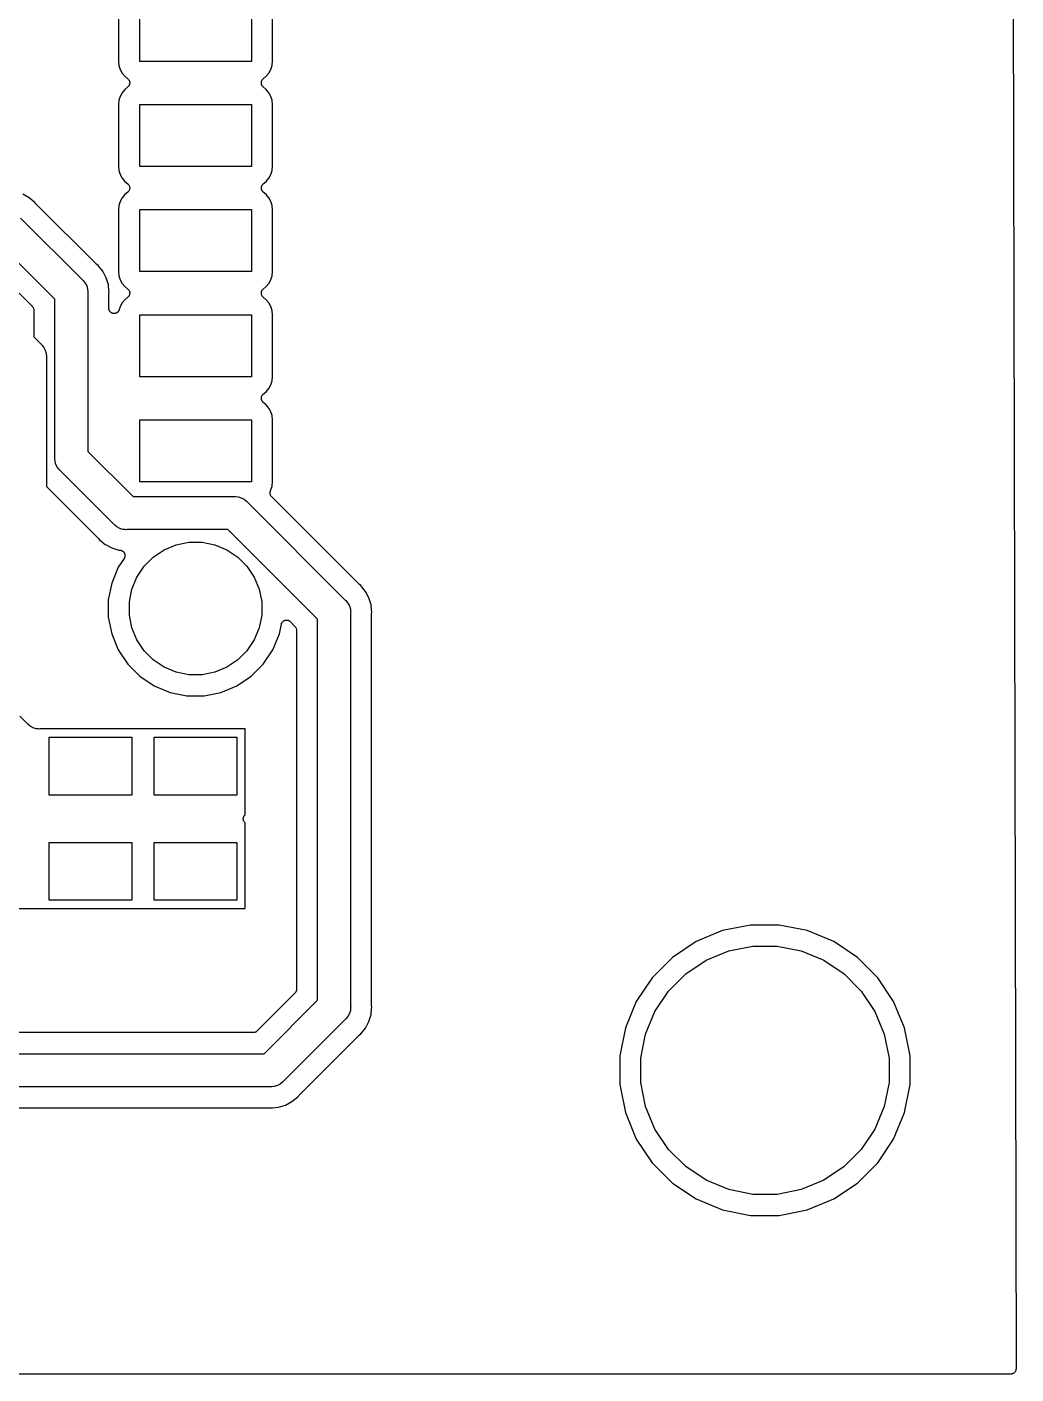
# Model space of a CAD drawing. Extents: x 77 to 164, y -183 to -59.
# Drawn here: x 140.41 to 164.31, y -182.6 to -150.05 of the extents above; entities that cross this region are included whole.
import ezdxf

# ---------------------------------------------------------------- set-up
doc = ezdxf.new("R2010")
doc.units = 0
doc.header["$MEASUREMENT"] = 0
doc.layers.add('BLACK', color=7, linetype='CONTINUOUS')

msp = doc.modelspace()

# ---------------------------------------------------------------- linework, layer by layer
at = {"layer": 'BLACK', "linetype": 'CONTINUOUS'}
for p, q in [((164.06, -59.0797), (164.312, -182.474)), ((142.619, -149.391), (142.619, -150.879)), ((143.13, -150.885), (143.13, -149.385)), ((145.83, -149.385), (145.83, -150.885)), ((146.341, -150.879), (146.341, -149.391)), ((142.619, -150.879), (142.629, -150.985)), ((142.629, -150.985), (142.658, -151.08)), ((145.83, -150.885), (143.13, -150.885)), ((146.302, -151.08), (146.331, -150.985)), ((146.331, -150.985), (146.341, -150.879)), ((142.658, -151.08), (142.706, -151.169)), ((142.706, -151.169), (142.769, -151.246)), ((142.769, -151.246), (142.843, -151.307)), ((142.843, -151.307), (142.844, -151.307)), ((142.844, -151.307), (142.844, -151.307)), ((142.844, -151.307), (142.844, -151.307)), ((142.844, -151.307), (142.845, -151.308)), ((142.845, -151.308), (142.853, -151.317)), ((142.853, -151.317), (142.861, -151.325)), ((142.861, -151.325), (142.862, -151.325)), ((142.862, -151.325), (142.862, -151.326)), ((142.862, -151.326), (142.868, -151.336)), ((142.868, -151.336), (142.875, -151.346)), ((142.875, -151.346), (142.875, -151.346)), ((142.875, -151.346), (142.875, -151.347)), ((142.875, -151.347), (142.88, -151.358)), ((146.081, -151.356), (146.085, -151.345)), ((146.085, -151.345), (146.086, -151.345)), ((146.086, -151.344), (146.093, -151.334)), ((146.086, -151.345), (146.086, -151.344)), ((146.093, -151.334), (146.099, -151.324)), ((146.099, -151.324), (146.1, -151.324)), ((146.1, -151.324), (146.108, -151.315)), ((146.1, -151.324), (146.1, -151.324)), ((146.108, -151.315), (146.117, -151.307)), ((146.117, -151.307), (146.191, -151.246)), ((146.191, -151.246), (146.254, -151.169)), ((146.254, -151.169), (146.302, -151.08)), ((142.706, -151.641), (142.658, -151.73)), ((142.769, -151.564), (142.706, -151.641)), ((142.843, -151.503), (142.769, -151.564)), ((142.852, -151.495), (142.843, -151.503)), ((142.86, -151.486), (142.852, -151.495)), ((142.861, -151.486), (142.86, -151.486)), ((142.86, -151.486), (142.86, -151.486)), ((142.867, -151.476), (142.861, -151.486)), ((142.874, -151.466), (142.867, -151.476)), ((142.875, -151.465), (142.874, -151.465)), ((142.874, -151.465), (142.874, -151.466)), ((142.879, -151.454), (142.875, -151.465)), ((142.884, -151.443), (142.879, -151.454)), ((142.88, -151.358), (142.884, -151.369)), ((142.884, -151.369), (142.884, -151.369)), ((142.884, -151.369), (142.885, -151.37)), ((142.886, -151.43), (142.884, -151.442)), ((142.884, -151.442), (142.884, -151.443)), ((142.884, -151.443), (142.884, -151.443)), ((142.885, -151.37), (142.887, -151.381)), ((142.889, -151.419), (142.886, -151.43)), ((142.887, -151.381), (142.889, -151.393)), ((142.889, -151.393), (142.889, -151.393)), ((142.889, -151.393), (142.889, -151.394)), ((142.889, -151.394), (142.889, -151.406)), ((142.889, -151.406), (142.889, -151.418)), ((142.889, -151.418), (142.889, -151.418)), ((142.889, -151.418), (142.889, -151.419)), ((146.071, -151.391), (146.074, -151.38)), ((146.071, -151.392), (146.071, -151.391)), ((146.071, -151.404), (146.071, -151.392)), ((146.071, -151.392), (146.071, -151.392)), ((146.071, -151.416), (146.071, -151.404)), ((146.071, -151.417), (146.071, -151.416)), ((146.073, -151.429), (146.071, -151.417)), ((146.071, -151.417), (146.071, -151.417)), ((146.075, -151.44), (146.073, -151.429)), ((146.074, -151.38), (146.076, -151.368)), ((146.076, -151.441), (146.075, -151.44)), ((146.076, -151.367), (146.081, -151.356)), ((146.076, -151.368), (146.076, -151.367)), ((146.076, -151.367), (146.076, -151.367)), ((146.08, -151.452), (146.076, -151.441)), ((146.076, -151.441), (146.076, -151.441)), ((146.085, -151.463), (146.08, -151.452)), ((146.085, -151.464), (146.085, -151.463)), ((146.092, -151.474), (146.085, -151.464)), ((146.085, -151.464), (146.085, -151.464)), ((146.098, -151.484), (146.092, -151.474)), ((146.098, -151.485), (146.098, -151.484)), ((146.099, -151.485), (146.098, -151.485)), ((146.107, -151.493), (146.099, -151.485)), ((146.115, -151.502), (146.107, -151.493)), ((146.116, -151.503), (146.115, -151.502)), ((146.117, -151.503), (146.116, -151.503)), ((146.116, -151.503), (146.116, -151.503)), ((146.116, -151.503), (146.116, -151.503)), ((146.191, -151.564), (146.117, -151.503)), ((146.254, -151.641), (146.191, -151.564)), ((146.302, -151.73), (146.254, -151.641)), ((142.629, -151.825), (142.619, -151.931)), ((142.619, -151.931), (142.619, -153.419)), ((142.658, -151.73), (142.629, -151.825)), ((143.13, -153.425), (143.13, -151.925)), ((143.13, -151.925), (145.83, -151.925)), ((145.83, -151.925), (145.83, -153.425)), ((146.331, -151.825), (146.302, -151.73)), ((146.341, -151.931), (146.331, -151.825)), ((146.341, -153.419), (146.341, -151.931)), ((142.619, -153.419), (142.629, -153.525)), ((142.629, -153.525), (142.658, -153.62)), ((142.658, -153.62), (142.706, -153.709)), ((145.83, -153.425), (143.13, -153.425)), ((146.254, -153.709), (146.302, -153.62)), ((146.302, -153.62), (146.331, -153.525)), ((146.331, -153.525), (146.341, -153.419)), ((142.706, -153.709), (142.769, -153.786)), ((142.769, -153.786), (142.843, -153.847)), ((142.843, -153.847), (142.844, -153.847)), ((142.844, -153.847), (142.844, -153.847)), ((142.844, -153.847), (142.844, -153.847)), ((142.844, -153.847), (142.845, -153.848)), ((142.845, -153.848), (142.853, -153.857)), ((142.853, -153.857), (142.861, -153.865)), ((142.861, -153.865), (142.862, -153.865)), ((142.862, -153.865), (142.862, -153.866)), ((142.862, -153.866), (142.868, -153.876)), ((142.868, -153.876), (142.875, -153.886)), ((142.875, -153.886), (142.875, -153.886)), ((142.875, -153.886), (142.875, -153.887)), ((142.875, -153.887), (142.88, -153.898)), ((142.88, -153.898), (142.884, -153.909)), ((142.884, -153.909), (142.884, -153.909)), ((142.884, -153.909), (142.885, -153.91)), ((142.885, -153.91), (142.887, -153.921)), ((142.887, -153.921), (142.889, -153.933)), ((142.889, -153.933), (142.889, -153.933)), ((142.889, -153.933), (142.889, -153.934)), ((142.889, -153.934), (142.889, -153.946)), ((142.889, -153.946), (142.889, -153.958)), ((146.071, -153.931), (146.074, -153.92)), ((146.071, -153.932), (146.071, -153.931)), ((146.071, -153.944), (146.071, -153.932)), ((146.071, -153.932), (146.071, -153.932)), ((146.071, -153.956), (146.071, -153.944)), ((146.074, -153.92), (146.076, -153.908)), ((146.076, -153.907), (146.081, -153.896)), ((146.076, -153.908), (146.076, -153.907)), ((146.076, -153.907), (146.076, -153.907)), ((146.081, -153.896), (146.085, -153.885)), ((146.085, -153.885), (146.086, -153.885)), ((146.086, -153.884), (146.093, -153.874)), ((146.086, -153.885), (146.086, -153.884)), ((146.093, -153.874), (146.099, -153.864)), ((146.099, -153.864), (146.1, -153.864)), ((146.1, -153.864), (146.108, -153.855)), ((146.1, -153.864), (146.1, -153.864)), ((146.108, -153.855), (146.117, -153.847)), ((146.117, -153.847), (146.191, -153.786)), ((146.191, -153.786), (146.254, -153.709)), ((140.461, -154.181), (140.303, -154.097)), ((140.599, -154.295), (140.461, -154.181)), ((142.658, -154.27), (142.629, -154.365)), ((142.706, -154.181), (142.658, -154.27)), ((142.769, -154.104), (142.706, -154.181)), ((142.843, -154.043), (142.769, -154.104)), ((142.852, -154.035), (142.843, -154.043)), ((142.86, -154.026), (142.852, -154.035)), ((142.861, -154.026), (142.86, -154.026)), ((142.86, -154.026), (142.86, -154.026)), ((142.867, -154.016), (142.861, -154.026)), ((142.874, -154.006), (142.867, -154.016)), ((142.875, -154.005), (142.874, -154.005)), ((142.874, -154.005), (142.874, -154.006)), ((142.879, -153.994), (142.875, -154.005)), ((142.884, -153.983), (142.879, -153.994)), ((142.886, -153.97), (142.884, -153.982)), ((142.884, -153.982), (142.884, -153.983)), ((142.884, -153.983), (142.884, -153.983)), ((142.889, -153.959), (142.886, -153.97)), ((142.889, -153.958), (142.889, -153.958)), ((142.889, -153.958), (142.889, -153.959)), ((146.071, -153.957), (146.071, -153.956)), ((146.073, -153.969), (146.071, -153.957)), ((146.071, -153.957), (146.071, -153.957)), ((146.075, -153.98), (146.073, -153.969)), ((146.076, -153.981), (146.075, -153.98)), ((146.08, -153.992), (146.076, -153.981)), ((146.076, -153.981), (146.076, -153.981)), ((146.085, -154.003), (146.08, -153.992)), ((146.085, -154.004), (146.085, -154.003)), ((146.092, -154.014), (146.085, -154.004)), ((146.085, -154.004), (146.085, -154.004)), ((146.098, -154.024), (146.092, -154.014)), ((146.098, -154.025), (146.098, -154.024)), ((146.099, -154.025), (146.098, -154.025)), ((146.107, -154.033), (146.099, -154.025)), ((146.115, -154.042), (146.107, -154.033)), ((146.116, -154.043), (146.115, -154.042)), ((146.117, -154.043), (146.116, -154.043)), ((146.116, -154.043), (146.116, -154.043)), ((146.116, -154.043), (146.116, -154.043)), ((146.191, -154.104), (146.117, -154.043)), ((146.254, -154.181), (146.191, -154.104)), ((146.302, -154.27), (146.254, -154.181)), ((146.331, -154.365), (146.302, -154.27)), ((140.624, -154.325), (140.599, -154.295)), ((140.627, -154.328), (140.624, -154.325)), ((140.631, -154.333), (140.627, -154.328)), ((140.632, -154.334), (140.631, -154.333)), ((142.084, -155.786), (140.632, -154.334)), ((142.629, -154.365), (142.619, -154.471)), ((142.619, -154.471), (142.619, -155.959)), ((143.13, -155.965), (143.13, -154.465)), ((143.13, -154.465), (145.83, -154.465)), ((145.83, -154.465), (145.83, -155.965)), ((146.341, -154.471), (146.331, -154.365)), ((146.341, -155.959), (146.341, -154.471)), ((140.251, -154.671), (141.747, -156.167)), ((141.078, -156.63), (139.788, -155.34)), ((139.615, -155.885), (140.533, -156.803)), ((142.088, -155.789), (142.084, -155.786)), ((142.092, -155.793), (142.088, -155.789)), ((142.093, -155.794), (142.092, -155.793)), ((142.123, -155.819), (142.093, -155.794)), ((142.237, -155.957), (142.123, -155.819)), ((141.747, -156.167), (141.762, -156.18)), ((141.762, -156.18), (141.812, -156.241)), ((142.321, -156.115), (142.237, -155.957)), ((142.373, -156.286), (142.321, -156.115)), ((142.619, -155.959), (142.629, -156.065)), ((142.629, -156.065), (142.658, -156.16)), ((142.658, -156.16), (142.706, -156.249)), ((145.83, -155.965), (143.13, -155.965)), ((146.254, -156.249), (146.302, -156.16)), ((146.302, -156.16), (146.331, -156.065)), ((146.331, -156.065), (146.341, -155.959)), ((141.812, -156.241), (141.849, -156.31)), ((141.849, -156.31), (141.872, -156.386)), ((141.872, -156.386), (141.878, -156.444)), ((141.878, -156.444), (141.878, -156.444)), ((141.878, -156.444), (141.88, -156.464)), ((141.88, -156.464), (141.878, -156.484)), ((141.878, -156.484), (141.878, -160.307)), ((142.387, -156.425), (142.373, -156.286)), ((142.386, -156.513), (142.387, -156.508)), ((142.386, -156.515), (142.386, -156.513)), ((142.386, -156.851), (142.386, -156.515)), ((142.387, -156.426), (142.387, -156.425)), ((142.39, -156.464), (142.387, -156.426)), ((142.387, -156.502), (142.39, -156.464)), ((142.387, -156.508), (142.387, -156.502)), ((142.706, -156.249), (142.769, -156.326)), ((142.769, -156.326), (142.843, -156.387)), ((142.843, -156.387), (142.844, -156.387)), ((142.844, -156.387), (142.844, -156.387)), ((142.844, -156.387), (142.844, -156.387)), ((142.844, -156.387), (142.845, -156.388)), ((142.845, -156.388), (142.853, -156.397)), ((142.853, -156.397), (142.861, -156.405)), ((142.861, -156.405), (142.862, -156.405)), ((142.862, -156.405), (142.862, -156.406)), ((142.862, -156.406), (142.868, -156.416)), ((142.874, -156.546), (142.867, -156.556)), ((142.868, -156.416), (142.875, -156.426)), ((142.875, -156.545), (142.874, -156.545)), ((142.874, -156.545), (142.874, -156.546)), ((142.875, -156.426), (142.875, -156.426)), ((142.875, -156.426), (142.875, -156.427)), ((142.875, -156.427), (142.88, -156.438)), ((142.879, -156.534), (142.875, -156.545)), ((142.884, -156.523), (142.879, -156.534)), ((142.88, -156.438), (142.884, -156.449)), ((142.884, -156.449), (142.884, -156.449)), ((142.884, -156.449), (142.885, -156.45)), ((142.886, -156.51), (142.884, -156.522)), ((142.884, -156.522), (142.884, -156.523)), ((142.884, -156.523), (142.884, -156.523)), ((142.885, -156.45), (142.887, -156.461)), ((142.889, -156.499), (142.886, -156.51)), ((142.887, -156.461), (142.889, -156.473)), ((142.889, -156.473), (142.889, -156.473)), ((142.889, -156.473), (142.889, -156.474)), ((142.889, -156.474), (142.889, -156.486)), ((142.889, -156.486), (142.889, -156.498)), ((142.889, -156.498), (142.889, -156.498)), ((142.889, -156.498), (142.889, -156.499)), ((146.071, -156.471), (146.074, -156.46)), ((146.071, -156.472), (146.071, -156.471)), ((146.071, -156.484), (146.071, -156.472)), ((146.071, -156.472), (146.071, -156.472)), ((146.071, -156.496), (146.071, -156.484)), ((146.071, -156.497), (146.071, -156.496)), ((146.073, -156.509), (146.071, -156.497)), ((146.071, -156.497), (146.071, -156.497)), ((146.075, -156.52), (146.073, -156.509)), ((146.074, -156.46), (146.076, -156.448)), ((146.076, -156.521), (146.075, -156.52)), ((146.076, -156.447), (146.081, -156.436)), ((146.076, -156.448), (146.076, -156.447)), ((146.076, -156.447), (146.076, -156.447)), ((146.08, -156.532), (146.076, -156.521)), ((146.076, -156.521), (146.076, -156.521)), ((146.085, -156.543), (146.08, -156.532)), ((146.081, -156.436), (146.085, -156.425)), ((146.085, -156.425), (146.086, -156.425)), ((146.085, -156.544), (146.085, -156.543)), ((146.092, -156.554), (146.085, -156.544)), ((146.085, -156.544), (146.085, -156.544)), ((146.086, -156.424), (146.093, -156.414)), ((146.086, -156.425), (146.086, -156.424)), ((146.098, -156.564), (146.092, -156.554)), ((146.093, -156.414), (146.099, -156.404)), ((146.099, -156.404), (146.1, -156.404)), ((146.1, -156.404), (146.108, -156.395)), ((146.1, -156.404), (146.1, -156.404)), ((146.108, -156.395), (146.117, -156.387)), ((146.117, -156.387), (146.191, -156.326)), ((146.191, -156.326), (146.254, -156.249)), ((140.533, -156.803), (140.533, -156.803)), ((140.533, -156.803), (140.533, -156.803)), ((140.533, -156.803), (140.533, -156.803)), ((140.533, -156.803), (140.534, -156.804)), ((140.534, -156.804), (140.541, -156.813)), ((140.541, -156.813), (140.549, -156.822)), ((140.549, -156.822), (140.549, -156.823)), ((140.549, -156.823), (140.55, -156.824)), ((140.55, -156.824), (140.555, -156.834)), ((140.555, -156.834), (140.56, -156.844)), ((140.56, -156.844), (140.561, -156.845)), ((140.561, -156.845), (140.561, -156.846)), ((140.561, -156.846), (140.564, -156.857)), ((140.564, -156.857), (140.568, -156.868)), ((140.568, -156.868), (140.568, -156.869)), ((140.568, -156.869), (140.568, -156.869)), ((140.568, -156.869), (140.569, -156.881)), ((140.569, -156.881), (140.57, -156.893)), ((141.078, -160.453), (141.078, -156.63)), ((142.387, -156.858), (142.386, -156.851)), ((142.387, -156.864), (142.387, -156.858)), ((142.388, -156.87), (142.387, -156.864)), ((142.388, -156.876), (142.388, -156.87)), ((142.39, -156.882), (142.388, -156.876)), ((142.658, -156.81), (142.635, -156.888)), ((142.706, -156.721), (142.658, -156.81)), ((142.769, -156.644), (142.706, -156.721)), ((142.843, -156.583), (142.769, -156.644)), ((142.852, -156.575), (142.843, -156.583)), ((142.86, -156.566), (142.852, -156.575)), ((142.861, -156.566), (142.86, -156.566)), ((142.86, -156.566), (142.86, -156.566)), ((142.867, -156.556), (142.861, -156.566)), ((146.098, -156.565), (146.098, -156.564)), ((146.099, -156.565), (146.098, -156.565)), ((146.107, -156.573), (146.099, -156.565)), ((146.115, -156.582), (146.107, -156.573)), ((146.116, -156.583), (146.115, -156.582)), ((146.117, -156.583), (146.116, -156.583)), ((146.116, -156.583), (146.116, -156.583)), ((146.116, -156.583), (146.116, -156.583)), ((146.191, -156.644), (146.117, -156.583)), ((146.254, -156.721), (146.191, -156.644)), ((146.302, -156.81), (146.254, -156.721)), ((146.331, -156.905), (146.302, -156.81)), ((140.57, -156.893), (140.57, -157.544)), ((142.391, -156.888), (142.39, -156.882)), ((142.394, -156.894), (142.391, -156.888)), ((142.396, -156.9), (142.394, -156.894)), ((142.398, -156.905), (142.396, -156.9)), ((142.401, -156.911), (142.398, -156.905)), ((142.404, -156.916), (142.401, -156.911)), ((142.407, -156.922), (142.404, -156.916)), ((142.411, -156.927), (142.407, -156.922)), ((142.414, -156.932), (142.411, -156.927)), ((142.419, -156.936), (142.414, -156.932)), ((142.423, -156.941), (142.419, -156.936)), ((142.428, -156.945), (142.423, -156.941)), ((142.432, -156.949), (142.428, -156.945)), ((142.437, -156.953), (142.432, -156.949)), ((142.442, -156.957), (142.437, -156.953)), ((142.447, -156.96), (142.442, -156.957)), ((142.452, -156.963), (142.447, -156.96)), ((142.458, -156.966), (142.452, -156.963)), ((142.464, -156.969), (142.458, -156.966)), ((142.47, -156.97), (142.464, -156.969)), ((142.475, -156.973), (142.47, -156.97)), ((142.481, -156.974), (142.475, -156.973)), ((142.487, -156.976), (142.481, -156.974)), ((142.494, -156.977), (142.487, -156.976)), ((142.5, -156.978), (142.494, -156.977)), ((142.506, -156.978), (142.5, -156.978)), ((142.512, -156.978), (142.506, -156.978)), ((142.518, -156.978), (142.512, -156.978)), ((142.524, -156.978), (142.518, -156.978)), ((142.531, -156.977), (142.524, -156.978)), ((142.537, -156.976), (142.531, -156.977)), ((142.543, -156.974), (142.537, -156.976)), ((142.549, -156.973), (142.543, -156.974)), ((142.555, -156.971), (142.549, -156.973)), ((142.561, -156.969), (142.555, -156.971)), ((142.566, -156.966), (142.561, -156.969)), ((142.572, -156.964), (142.566, -156.966)), ((142.577, -156.961), (142.572, -156.964)), ((142.583, -156.958), (142.577, -156.961)), ((142.587, -156.954), (142.583, -156.958)), ((142.592, -156.951), (142.587, -156.954)), ((142.597, -156.946), (142.592, -156.951)), ((142.602, -156.942), (142.597, -156.946)), ((142.606, -156.938), (142.602, -156.942)), ((142.61, -156.933), (142.606, -156.938)), ((142.614, -156.928), (142.61, -156.933)), ((142.618, -156.923), (142.614, -156.928)), ((142.621, -156.918), (142.618, -156.923)), ((142.624, -156.913), (142.621, -156.918)), ((142.627, -156.907), (142.624, -156.913)), ((142.63, -156.902), (142.627, -156.907)), ((142.632, -156.896), (142.63, -156.902)), ((142.634, -156.89), (142.632, -156.896)), ((142.635, -156.888), (142.634, -156.89)), ((143.13, -158.505), (143.13, -157.005)), ((143.13, -157.005), (145.83, -157.005)), ((145.83, -157.005), (145.83, -158.505)), ((146.341, -157.011), (146.331, -156.905)), ((146.341, -158.499), (146.341, -157.011)), ((140.57, -157.544), (140.747, -157.721)), ((140.747, -157.721), (140.762, -157.734)), ((140.762, -157.734), (140.775, -157.749)), ((140.775, -157.749), (140.775, -157.749)), ((140.775, -157.749), (140.812, -157.795)), ((140.812, -157.795), (140.849, -157.864)), ((140.849, -157.864), (140.872, -157.94)), ((140.872, -157.94), (140.88, -158.018)), ((140.88, -158.018), (140.878, -158.038)), ((140.878, -158.038), (140.878, -161.157)), ((145.83, -158.505), (143.13, -158.505)), ((146.331, -158.605), (146.341, -158.499)), ((146.191, -158.866), (146.254, -158.789)), ((146.254, -158.789), (146.302, -158.7)), ((146.302, -158.7), (146.331, -158.605)), ((146.071, -159.011), (146.074, -159)), ((146.071, -159.012), (146.071, -159.011)), ((146.071, -159.024), (146.071, -159.012)), ((146.071, -159.012), (146.071, -159.012)), ((146.071, -159.036), (146.071, -159.024)), ((146.071, -159.037), (146.071, -159.036)), ((146.073, -159.049), (146.071, -159.037)), ((146.071, -159.037), (146.071, -159.037)), ((146.075, -159.06), (146.073, -159.049)), ((146.074, -159), (146.076, -158.988)), ((146.076, -159.061), (146.075, -159.06)), ((146.076, -158.987), (146.081, -158.976)), ((146.076, -158.988), (146.076, -158.987)), ((146.076, -158.987), (146.076, -158.987)), ((146.08, -159.072), (146.076, -159.061)), ((146.076, -159.061), (146.076, -159.061)), ((146.085, -159.083), (146.08, -159.072)), ((146.081, -158.976), (146.085, -158.965)), ((146.085, -158.965), (146.086, -158.965)), ((146.085, -159.084), (146.085, -159.083)), ((146.092, -159.094), (146.085, -159.084)), ((146.085, -159.084), (146.085, -159.084)), ((146.086, -158.964), (146.093, -158.954)), ((146.086, -158.965), (146.086, -158.964)), ((146.098, -159.104), (146.092, -159.094)), ((146.093, -158.954), (146.099, -158.944)), ((146.098, -159.105), (146.098, -159.104)), ((146.099, -159.105), (146.098, -159.105)), ((146.099, -158.944), (146.1, -158.944)), ((146.107, -159.113), (146.099, -159.105)), ((146.1, -158.944), (146.108, -158.935)), ((146.1, -158.944), (146.1, -158.944)), ((146.115, -159.122), (146.107, -159.113)), ((146.108, -158.935), (146.117, -158.927)), ((146.116, -159.123), (146.115, -159.122)), ((146.117, -159.123), (146.116, -159.123)), ((146.116, -159.123), (146.116, -159.123)), ((146.116, -159.123), (146.116, -159.123)), ((146.117, -158.927), (146.191, -158.866)), ((146.191, -159.184), (146.117, -159.123)), ((146.254, -159.261), (146.191, -159.184)), ((146.302, -159.35), (146.254, -159.261)), ((146.331, -159.445), (146.302, -159.35)), ((146.341, -159.551), (146.331, -159.445)), ((143.13, -161.045), (143.13, -159.545)), ((143.13, -159.545), (145.83, -159.545)), ((145.83, -159.545), (145.83, -161.045)), ((146.341, -161.039), (146.341, -159.551)), ((141.076, -160.473), (141.078, -160.453)), ((141.878, -160.307), (142.969, -161.398)), ((141.084, -160.551), (141.076, -160.473)), ((141.107, -160.627), (141.084, -160.551)), ((141.144, -160.696), (141.107, -160.627)), ((141.181, -160.742), (141.144, -160.696)), ((141.194, -160.757), (141.181, -160.742)), ((141.181, -160.742), (141.181, -160.742)), ((141.209, -160.77), (141.194, -160.757)), ((142.506, -162.067), (141.209, -160.77)), ((145.83, -161.045), (143.13, -161.045)), ((146.331, -161.145), (146.341, -161.039)), ((140.878, -161.157), (142.125, -162.404)), ((142.969, -161.398), (145.409, -161.398)), ((145.409, -161.398), (145.429, -161.396)), ((145.429, -161.396), (145.449, -161.398)), ((145.449, -161.398), (145.449, -161.398)), ((145.449, -161.398), (145.507, -161.404)), ((145.507, -161.404), (145.583, -161.427)), ((145.583, -161.427), (145.652, -161.464)), ((146.28, -161.311), (146.281, -161.305)), ((146.281, -161.318), (146.28, -161.311)), ((146.281, -161.3), (146.282, -161.293)), ((146.281, -161.305), (146.281, -161.3)), ((146.281, -161.325), (146.281, -161.318)), ((146.282, -161.33), (146.281, -161.325)), ((146.282, -161.293), (146.283, -161.286)), ((146.282, -161.336), (146.282, -161.33)), ((146.284, -161.342), (146.282, -161.336)), ((146.283, -161.286), (146.284, -161.281)), ((146.284, -161.281), (146.286, -161.275)), ((146.285, -161.349), (146.284, -161.342)), ((146.288, -161.354), (146.285, -161.349)), ((146.286, -161.275), (146.288, -161.269)), ((146.288, -161.269), (146.29, -161.263)), ((146.289, -161.36), (146.288, -161.354)), ((146.292, -161.366), (146.289, -161.36)), ((146.29, -161.263), (146.293, -161.258)), ((146.295, -161.372), (146.292, -161.366)), ((146.293, -161.258), (146.295, -161.253)), ((146.295, -161.253), (146.302, -161.24)), ((146.298, -161.377), (146.295, -161.372)), ((146.301, -161.382), (146.298, -161.377)), ((146.305, -161.387), (146.301, -161.382)), ((146.302, -161.24), (146.331, -161.145)), ((146.309, -161.392), (146.305, -161.387)), ((146.313, -161.396), (146.309, -161.392)), ((146.316, -161.401), (146.313, -161.396)), ((146.317, -161.402), (146.316, -161.401)), ((148.434, -163.519), (146.317, -161.402)), ((145.652, -161.464), (145.713, -161.514)), ((145.713, -161.514), (145.726, -161.529)), ((145.726, -161.529), (148.097, -163.9)), ((142.519, -162.082), (142.506, -162.067)), ((142.534, -162.095), (142.519, -162.082)), ((142.125, -162.404), (142.126, -162.405)), ((142.126, -162.405), (142.13, -162.41)), ((142.13, -162.41), (142.133, -162.413)), ((142.133, -162.413), (142.158, -162.443)), ((142.566, -162.121), (142.534, -162.095)), ((142.534, -162.095), (142.534, -162.095)), ((142.58, -162.132), (142.566, -162.121)), ((142.649, -162.169), (142.58, -162.132)), ((142.725, -162.192), (142.649, -162.169)), ((142.783, -162.198), (142.725, -162.192)), ((142.803, -162.2), (142.783, -162.198)), ((142.783, -162.198), (142.783, -162.198)), ((142.823, -162.198), (142.803, -162.2)), ((145.263, -162.198), (142.823, -162.198)), ((147.428, -164.363), (145.263, -162.198)), ((142.158, -162.443), (142.188, -162.468)), ((142.188, -162.468), (142.188, -162.468)), ((142.188, -162.468), (142.296, -162.557)), ((142.296, -162.557), (142.318, -162.568)), ((142.318, -162.568), (142.318, -162.568)), ((142.318, -162.568), (142.454, -162.641)), ((142.454, -162.641), (142.625, -162.693)), ((142.625, -162.693), (142.661, -162.696)), ((142.661, -162.696), (142.663, -162.697)), ((142.663, -162.697), (142.669, -162.698)), ((142.669, -162.698), (142.675, -162.698)), ((142.675, -162.698), (142.681, -162.7)), ((142.681, -162.7), (142.687, -162.702)), ((142.687, -162.702), (142.693, -162.704)), ((142.693, -162.704), (142.698, -162.706)), ((142.698, -162.706), (142.704, -162.709)), ((142.704, -162.709), (142.71, -162.712)), ((142.71, -162.712), (142.715, -162.715)), ((142.715, -162.715), (142.72, -162.718)), ((142.72, -162.718), (142.725, -162.722)), ((142.725, -162.722), (142.73, -162.726)), ((142.73, -162.726), (142.735, -162.73)), ((142.735, -162.73), (142.739, -162.734)), ((142.739, -162.734), (142.743, -162.739)), ((142.743, -162.739), (142.748, -162.743)), ((143.46, -162.862), (143.722, -162.687)), ((143.722, -162.687), (144.013, -162.566)), ((144.013, -162.566), (144.322, -162.505)), ((144.322, -162.505), (144.638, -162.505)), ((144.638, -162.505), (144.947, -162.566)), ((144.947, -162.566), (145.238, -162.687)), ((145.238, -162.687), (145.5, -162.862)), ((142.754, -162.893), (142.612, -163.106)), ((142.748, -162.743), (142.751, -162.748)), ((142.751, -162.748), (142.755, -162.753)), ((142.757, -162.888), (142.754, -162.893)), ((142.755, -162.753), (142.758, -162.759)), ((142.76, -162.883), (142.757, -162.888)), ((142.758, -162.759), (142.761, -162.764)), ((142.763, -162.877), (142.76, -162.883)), ((142.761, -162.764), (142.764, -162.77)), ((142.766, -162.872), (142.763, -162.877)), ((142.764, -162.77), (142.766, -162.775)), ((142.766, -162.775), (142.768, -162.781)), ((142.768, -162.866), (142.766, -162.872)), ((142.768, -162.781), (142.771, -162.787)), ((142.77, -162.86), (142.768, -162.866)), ((142.771, -162.854), (142.77, -162.86)), ((142.771, -162.787), (142.772, -162.793)), ((142.773, -162.848), (142.771, -162.854)), ((142.772, -162.793), (142.773, -162.798)), ((142.773, -162.798), (142.774, -162.805)), ((142.774, -162.842), (142.773, -162.848)), ((142.774, -162.805), (142.775, -162.811)), ((142.775, -162.836), (142.774, -162.842)), ((142.775, -162.811), (142.775, -162.817)), ((142.775, -162.817), (142.776, -162.823)), ((142.776, -162.823), (142.775, -162.83)), ((142.775, -162.83), (142.775, -162.836)), ((143.237, -163.085), (143.46, -162.862)), ((145.5, -162.862), (145.723, -163.085)), ((142.612, -163.106), (142.453, -163.49)), ((142.941, -163.638), (143.062, -163.347)), ((143.062, -163.347), (143.237, -163.085)), ((145.723, -163.085), (145.898, -163.347)), ((145.898, -163.347), (146.019, -163.638)), ((142.453, -163.49), (142.372, -163.897)), ((142.88, -163.947), (142.941, -163.638)), ((146.019, -163.638), (146.08, -163.947)), ((148.438, -163.522), (148.434, -163.519)), ((148.442, -163.526), (148.438, -163.522)), ((148.443, -163.527), (148.442, -163.526)), ((148.473, -163.552), (148.443, -163.527)), ((148.498, -163.582), (148.473, -163.552)), ((148.587, -163.69), (148.498, -163.582)), ((148.498, -163.582), (148.498, -163.582)), ((148.671, -163.848), (148.587, -163.69)), ((142.372, -163.897), (142.372, -164.313)), ((142.88, -164.263), (142.88, -163.947)), ((146.08, -163.947), (146.08, -164.263)), ((148.097, -163.9), (148.112, -163.913)), ((148.112, -163.913), (148.162, -163.974)), ((148.162, -163.974), (148.199, -164.043)), ((148.677, -163.867), (148.671, -163.848)), ((148.723, -164.019), (148.677, -163.867)), ((148.677, -163.867), (148.677, -163.867)), ((148.735, -164.139), (148.723, -164.019)), ((142.372, -164.313), (142.453, -164.72)), ((142.941, -164.572), (142.88, -164.263)), ((146.08, -164.263), (146.019, -164.572)), ((147.428, -173.57), (147.428, -164.363)), ((148.199, -164.043), (148.222, -164.119)), ((148.222, -164.119), (148.227, -164.166)), ((148.227, -164.166), (148.23, -164.197)), ((148.23, -164.197), (148.228, -164.217)), ((148.228, -164.217), (148.228, -173.716)), ((148.74, -164.197), (148.735, -164.139)), ((148.735, -164.139), (148.735, -164.139)), ((148.736, -164.246), (148.737, -164.241)), ((148.736, -164.248), (148.736, -164.246)), ((148.736, -173.685), (148.736, -164.248)), ((148.737, -164.235), (148.74, -164.197)), ((148.737, -164.241), (148.737, -164.235)), ((143.062, -164.863), (142.941, -164.572)), ((146.019, -164.572), (145.898, -164.863)), ((146.507, -164.72), (146.554, -164.486)), ((146.554, -164.484), (146.558, -164.473)), ((146.554, -164.485), (146.554, -164.484)), ((146.554, -164.486), (146.554, -164.485)), ((146.554, -164.485), (146.554, -164.485)), ((146.554, -164.485), (146.554, -164.485)), ((146.558, -164.473), (146.561, -164.461)), ((146.561, -164.461), (146.567, -164.45)), ((146.561, -164.461), (146.561, -164.461)), ((146.561, -164.461), (146.561, -164.461)), ((146.567, -164.45), (146.573, -164.439)), ((146.573, -164.439), (146.581, -164.43)), ((146.573, -164.439), (146.573, -164.439)), ((146.573, -164.439), (146.573, -164.439)), ((146.581, -164.43), (146.589, -164.42)), ((146.589, -164.42), (146.599, -164.412)), ((146.589, -164.42), (146.589, -164.42)), ((146.589, -164.42), (146.589, -164.42)), ((146.599, -164.412), (146.608, -164.405)), ((146.608, -164.405), (146.609, -164.404)), ((146.608, -164.405), (146.608, -164.405)), ((146.609, -164.404), (146.619, -164.399)), ((146.619, -164.399), (146.63, -164.393)), ((146.63, -164.393), (146.63, -164.393)), ((146.63, -164.393), (146.631, -164.393)), ((146.631, -164.393), (146.642, -164.39)), ((146.642, -164.39), (146.654, -164.386)), ((146.654, -164.386), (146.666, -164.385)), ((146.654, -164.386), (146.654, -164.386)), ((146.654, -164.386), (146.654, -164.386)), ((146.666, -164.385), (146.679, -164.384)), ((146.679, -164.384), (146.679, -164.384)), ((146.679, -164.384), (146.679, -164.384)), ((146.679, -164.384), (146.691, -164.385)), ((146.691, -164.385), (146.703, -164.386)), ((146.703, -164.386), (146.703, -164.386)), ((146.703, -164.386), (146.704, -164.386)), ((146.704, -164.386), (146.715, -164.39)), ((146.715, -164.39), (146.727, -164.394)), ((146.727, -164.394), (146.727, -164.394)), ((146.727, -164.394), (146.727, -164.394)), ((146.727, -164.394), (146.738, -164.4)), ((146.738, -164.4), (146.749, -164.405)), ((146.749, -164.405), (146.749, -164.405)), ((146.749, -164.405), (146.749, -164.406)), ((146.749, -164.406), (146.758, -164.413)), ((146.758, -164.413), (146.768, -164.421)), ((146.768, -164.421), (146.883, -164.536)), ((146.883, -164.536), (146.883, -164.536)), ((146.883, -164.536), (146.883, -164.536)), ((146.883, -164.536), (146.883, -164.536)), ((146.883, -164.536), (146.884, -164.537)), ((146.884, -164.537), (146.891, -164.546)), ((146.891, -164.546), (146.899, -164.555)), ((146.899, -164.555), (146.899, -164.556)), ((146.899, -164.556), (146.9, -164.557)), ((146.9, -164.557), (146.905, -164.567)), ((146.905, -164.567), (146.91, -164.577)), ((146.91, -164.577), (146.911, -164.578)), ((146.911, -164.578), (146.911, -164.579)), ((146.911, -164.579), (146.914, -164.59)), ((146.914, -164.59), (146.918, -164.601)), ((146.918, -164.601), (146.918, -164.602)), ((146.918, -164.602), (146.918, -164.602)), ((146.918, -164.602), (146.919, -164.614)), ((146.919, -164.614), (146.92, -164.626)), ((146.92, -164.626), (146.92, -173.307)), ((142.453, -164.72), (142.612, -165.104)), ((143.237, -165.125), (143.062, -164.863)), ((145.898, -164.863), (145.723, -165.125)), ((146.348, -165.104), (146.507, -164.72)), ((142.612, -165.104), (142.843, -165.449)), ((143.46, -165.348), (143.237, -165.125)), ((145.723, -165.125), (145.5, -165.348)), ((146.117, -165.449), (146.348, -165.104)), ((142.843, -165.449), (143.136, -165.742)), ((143.722, -165.523), (143.46, -165.348)), ((144.013, -165.644), (143.722, -165.523)), ((144.322, -165.705), (144.013, -165.644)), ((144.947, -165.644), (144.638, -165.705)), ((145.238, -165.523), (144.947, -165.644)), ((145.5, -165.348), (145.238, -165.523)), ((145.824, -165.742), (146.117, -165.449)), ((143.136, -165.742), (143.481, -165.973)), ((143.481, -165.973), (143.865, -166.132)), ((144.638, -165.705), (144.322, -165.705)), ((145.095, -166.132), (145.479, -165.973)), ((145.479, -165.973), (145.824, -165.742)), ((143.865, -166.132), (144.272, -166.213)), ((144.272, -166.213), (144.688, -166.213)), ((144.688, -166.213), (145.095, -166.132)), ((140.41, -166.884), (140.23, -166.704)), ((140.423, -166.899), (140.41, -166.884)), ((140.484, -166.949), (140.423, -166.899)), ((140.553, -166.986), (140.484, -166.949)), ((140.629, -167.009), (140.553, -166.986)), ((140.687, -167.015), (140.629, -167.009)), ((140.707, -167.017), (140.687, -167.015)), ((140.687, -167.015), (140.687, -167.015)), ((140.727, -167.015), (140.707, -167.017)), ((145.68, -167.015), (140.727, -167.015)), ((140.94, -168.615), (140.94, -167.215)), ((140.94, -167.215), (142.94, -167.215)), ((142.94, -167.215), (142.94, -168.615)), ((143.48, -168.615), (143.48, -167.215)), ((143.48, -167.215), (145.48, -167.215)), ((145.48, -167.215), (145.48, -168.615)), ((145.68, -169.087), (145.68, -167.015)), ((142.94, -168.615), (140.94, -168.615)), ((145.48, -168.615), (143.48, -168.615)), ((145.634, -169.171), (145.637, -169.16)), ((145.634, -169.172), (145.634, -169.171)), ((145.634, -169.184), (145.634, -169.172)), ((145.634, -169.172), (145.634, -169.172)), ((145.634, -169.196), (145.634, -169.184)), ((145.634, -169.197), (145.634, -169.196)), ((145.637, -169.209), (145.634, -169.197)), ((145.634, -169.197), (145.634, -169.197)), ((145.637, -169.16), (145.639, -169.148)), ((145.639, -169.221), (145.637, -169.209)), ((145.639, -169.147), (145.644, -169.136)), ((145.639, -169.148), (145.639, -169.147)), ((145.639, -169.147), (145.639, -169.147)), ((145.643, -169.232), (145.639, -169.221)), ((145.639, -169.221), (145.639, -169.221)), ((145.639, -169.221), (145.639, -169.221)), ((145.648, -169.244), (145.643, -169.232)), ((145.644, -169.136), (145.649, -169.125)), ((145.655, -169.254), (145.648, -169.244)), ((145.648, -169.244), (145.648, -169.244)), ((145.648, -169.244), (145.648, -169.244)), ((145.649, -169.124), (145.656, -169.114)), ((145.649, -169.125), (145.649, -169.124)), ((145.649, -169.125), (145.649, -169.125)), ((145.656, -169.114), (145.663, -169.104)), ((145.663, -169.104), (145.672, -169.095)), ((145.663, -169.104), (145.663, -169.104)), ((145.663, -169.104), (145.663, -169.104)), ((145.672, -169.095), (145.68, -169.087)), ((145.662, -169.264), (145.655, -169.254)), ((145.662, -169.265), (145.662, -169.264)), ((145.67, -169.273), (145.662, -169.265)), ((145.662, -169.265), (145.662, -169.265)), ((145.679, -169.282), (145.67, -169.273)), ((145.68, -169.283), (145.679, -169.282)), ((145.679, -169.282), (145.679, -169.282)), ((145.679, -169.282), (145.679, -169.282)), ((145.68, -171.355), (145.68, -169.283)), ((140.94, -171.155), (140.94, -169.755)), ((140.94, -169.755), (142.94, -169.755)), ((142.94, -169.755), (142.94, -171.155)), ((143.48, -171.155), (143.48, -169.755)), ((143.48, -169.755), (145.48, -169.755)), ((145.48, -169.755), (145.48, -171.155)), ((142.94, -171.155), (140.94, -171.155)), ((145.48, -171.155), (143.48, -171.155)), ((102.526, -171.355), (145.68, -171.355)), ((157.897, -171.752), (157.219, -171.887)), ((158.587, -171.752), (157.897, -171.752)), ((159.265, -171.887), (158.587, -171.752)), ((156.58, -172.151), (156.006, -172.535)), ((157.219, -171.887), (156.58, -172.151)), ((159.904, -172.151), (159.265, -171.887)), ((160.478, -172.535), (159.904, -172.151)), ((156.821, -172.602), (157.367, -172.376)), ((157.367, -172.376), (157.947, -172.26)), ((157.947, -172.26), (158.537, -172.26)), ((158.537, -172.26), (159.117, -172.376)), ((159.117, -172.376), (159.663, -172.602)), ((156.006, -172.535), (155.517, -173.024)), ((156.33, -172.93), (156.821, -172.602)), ((159.663, -172.602), (160.154, -172.93)), ((160.967, -173.024), (160.478, -172.535)), ((155.517, -173.024), (155.133, -173.598)), ((155.912, -173.348), (156.33, -172.93)), ((160.154, -172.93), (160.572, -173.348)), ((161.351, -173.598), (160.967, -173.024)), ((146.883, -173.397), (145.965, -174.315)), ((146.89, -173.388), (146.883, -173.397)), ((146.898, -173.379), (146.89, -173.388)), ((146.899, -173.378), (146.898, -173.378)), ((146.898, -173.378), (146.898, -173.379)), ((146.904, -173.368), (146.899, -173.378)), ((146.91, -173.357), (146.904, -173.368)), ((146.914, -173.345), (146.91, -173.356)), ((146.91, -173.356), (146.91, -173.357)), ((146.91, -173.357), (146.91, -173.357)), ((146.917, -173.334), (146.914, -173.345)), ((146.919, -173.321), (146.917, -173.332)), ((146.917, -173.332), (146.917, -173.333)), ((146.917, -173.333), (146.917, -173.334)), ((146.92, -173.309), (146.919, -173.321)), ((146.92, -173.307), (146.92, -173.308)), ((146.92, -173.308), (146.92, -173.308)), ((146.92, -173.308), (146.92, -173.308)), ((146.92, -173.308), (146.92, -173.309)), ((155.584, -173.839), (155.912, -173.348)), ((160.572, -173.348), (160.9, -173.839)), ((146.138, -174.86), (147.428, -173.57)), ((148.228, -173.756), (148.222, -173.814)), ((148.228, -173.716), (148.23, -173.736)), ((148.23, -173.736), (148.228, -173.756)), ((148.228, -173.756), (148.228, -173.756)), ((148.723, -173.914), (148.737, -173.774)), ((148.737, -173.69), (148.736, -173.685)), ((148.736, -173.696), (148.737, -173.69)), ((148.737, -173.698), (148.736, -173.696)), ((148.74, -173.736), (148.737, -173.698)), ((148.737, -173.774), (148.74, -173.736)), ((148.737, -173.774), (148.737, -173.774)), ((155.133, -173.598), (154.869, -174.237)), ((161.615, -174.237), (161.351, -173.598)), ((148.097, -174.033), (146.601, -175.529)), ((148.112, -174.02), (148.097, -174.033)), ((148.162, -173.959), (148.112, -174.02)), ((148.199, -173.89), (148.162, -173.959)), ((148.222, -173.814), (148.199, -173.89)), ((148.587, -174.243), (148.671, -174.085)), ((148.671, -174.085), (148.723, -173.914)), ((155.358, -174.385), (155.584, -173.839)), ((160.9, -173.839), (161.126, -174.385)), ((145.875, -174.352), (98.1948, -174.352)), ((145.887, -174.351), (145.875, -174.352)), ((145.899, -174.35), (145.887, -174.351)), ((145.9, -174.35), (145.899, -174.35)), ((145.899, -174.35), (145.899, -174.35)), ((145.911, -174.346), (145.9, -174.35)), ((145.922, -174.343), (145.911, -174.346)), ((145.923, -174.343), (145.922, -174.343)), ((145.924, -174.342), (145.923, -174.343)), ((145.934, -174.337), (145.924, -174.342)), ((145.944, -174.332), (145.934, -174.337)), ((145.945, -174.331), (145.944, -174.332)), ((145.946, -174.331), (145.945, -174.331)), ((145.955, -174.323), (145.946, -174.331)), ((145.964, -174.316), (145.955, -174.323)), ((145.965, -174.315), (145.964, -174.316)), ((145.965, -174.315), (145.965, -174.315)), ((145.965, -174.315), (145.965, -174.315)), ((145.965, -174.315), (145.965, -174.315)), ((148.036, -174.812), (148.434, -174.414)), ((148.434, -174.414), (148.435, -174.413)), ((148.435, -174.413), (148.44, -174.409)), ((148.44, -174.409), (148.443, -174.406)), ((148.443, -174.406), (148.473, -174.381)), ((148.473, -174.381), (148.587, -174.243)), ((154.869, -174.237), (154.734, -174.915)), ((155.242, -174.965), (155.358, -174.385)), ((161.126, -174.385), (161.242, -174.965)), ((161.75, -174.915), (161.615, -174.237)), ((97.9347, -174.86), (146.138, -174.86)), ((146.982, -175.866), (148.036, -174.812)), ((148.036, -174.812), (148.036, -174.812)), ((154.734, -174.915), (154.734, -175.605)), ((155.242, -175.555), (155.242, -174.965)), ((161.242, -174.965), (161.242, -175.555)), ((161.75, -175.605), (161.75, -174.915)), ((146.284, -175.66), (97.7886, -175.66)), ((146.304, -175.662), (146.284, -175.66)), ((146.324, -175.66), (146.304, -175.662)), ((146.382, -175.654), (146.324, -175.66)), ((146.324, -175.66), (146.324, -175.66)), ((146.458, -175.631), (146.382, -175.654)), ((146.527, -175.594), (146.458, -175.631)), ((146.588, -175.544), (146.527, -175.594)), ((146.601, -175.529), (146.588, -175.544)), ((154.734, -175.605), (154.869, -176.283)), ((155.358, -176.135), (155.242, -175.555)), ((161.242, -175.555), (161.126, -176.135)), ((161.615, -176.283), (161.75, -175.605)), ((146.653, -176.103), (146.811, -176.019)), ((146.811, -176.019), (146.949, -175.905)), ((146.949, -175.905), (146.974, -175.875)), ((146.974, -175.875), (146.975, -175.874)), ((146.975, -175.874), (146.979, -175.87)), ((146.979, -175.87), (146.982, -175.866)), ((97.8198, -176.168), (146.253, -176.168)), ((146.253, -176.168), (146.255, -176.168)), ((146.255, -176.168), (146.26, -176.169)), ((146.26, -176.169), (146.266, -176.169)), ((146.266, -176.169), (146.304, -176.172)), ((146.304, -176.172), (146.342, -176.169)), ((146.342, -176.169), (146.343, -176.169)), ((146.343, -176.169), (146.482, -176.155)), ((146.482, -176.155), (146.653, -176.103)), ((154.869, -176.283), (155.133, -176.922)), ((155.584, -176.681), (155.358, -176.135)), ((161.126, -176.135), (160.9, -176.681)), ((161.351, -176.922), (161.615, -176.283)), ((155.912, -177.172), (155.584, -176.681)), ((160.9, -176.681), (160.572, -177.172)), ((155.133, -176.922), (155.517, -177.496)), ((160.967, -177.496), (161.351, -176.922)), ((156.33, -177.59), (155.912, -177.172)), ((160.572, -177.172), (160.154, -177.59)), ((155.517, -177.496), (156.006, -177.985)), ((156.821, -177.918), (156.33, -177.59)), ((160.154, -177.59), (159.663, -177.918)), ((160.478, -177.985), (160.967, -177.496)), ((156.006, -177.985), (156.58, -178.369)), ((157.367, -178.144), (156.821, -177.918)), ((159.663, -177.918), (159.117, -178.144)), ((159.904, -178.369), (160.478, -177.985)), ((157.947, -178.26), (157.367, -178.144)), ((158.537, -178.26), (157.947, -178.26)), ((159.117, -178.144), (158.537, -178.26)), ((156.58, -178.369), (157.219, -178.633)), ((157.219, -178.633), (157.897, -178.768)), ((158.587, -178.768), (159.265, -178.633)), ((159.265, -178.633), (159.904, -178.369)), ((157.897, -178.768), (158.587, -178.768)), ((164.232, -182.592), (164.221, -182.595)), ((164.233, -182.592), (164.232, -182.592)), ((164.244, -182.586), (164.233, -182.591)), ((164.233, -182.591), (164.233, -182.592)), ((164.254, -182.58), (164.244, -182.586)), ((164.255, -182.58), (164.254, -182.58)), ((164.264, -182.572), (164.255, -182.58)), ((164.255, -182.58), (164.255, -182.58)), ((164.274, -182.565), (164.264, -182.572)), ((164.282, -182.555), (164.274, -182.564)), ((164.274, -182.564), (164.274, -182.564)), ((164.274, -182.564), (164.274, -182.565)), ((164.29, -182.546), (164.282, -182.555)), ((164.296, -182.534), (164.29, -182.545)), ((164.29, -182.545), (164.29, -182.545)), ((164.29, -182.545), (164.29, -182.546)), ((164.301, -182.524), (164.296, -182.534)), ((164.302, -182.523), (164.301, -182.524)), ((164.305, -182.512), (164.302, -182.523)), ((164.302, -182.523), (164.302, -182.523)), ((164.309, -182.5), (164.305, -182.512)), ((164.31, -182.488), (164.309, -182.5)), ((164.309, -182.5), (164.309, -182.5)), ((164.309, -182.5), (164.309, -182.5)), ((164.312, -182.476), (164.31, -182.488)), ((164.312, -182.474), (164.312, -182.475)), ((164.312, -182.475), (164.312, -182.475)), ((164.312, -182.475), (164.312, -182.475)), ((164.312, -182.475), (164.312, -182.476)), ((164.185, -182.601), (76.86, -182.601)), ((164.197, -182.6), (164.185, -182.601)), ((164.209, -182.599), (164.197, -182.6)), ((164.221, -182.595), (164.209, -182.599)), ((164.209, -182.599), (164.209, -182.599)), ((164.209, -182.599), (164.209, -182.599))]:
    msp.add_line(p, q, dxfattribs=at)

doc.saveas('drawing.dxf')
